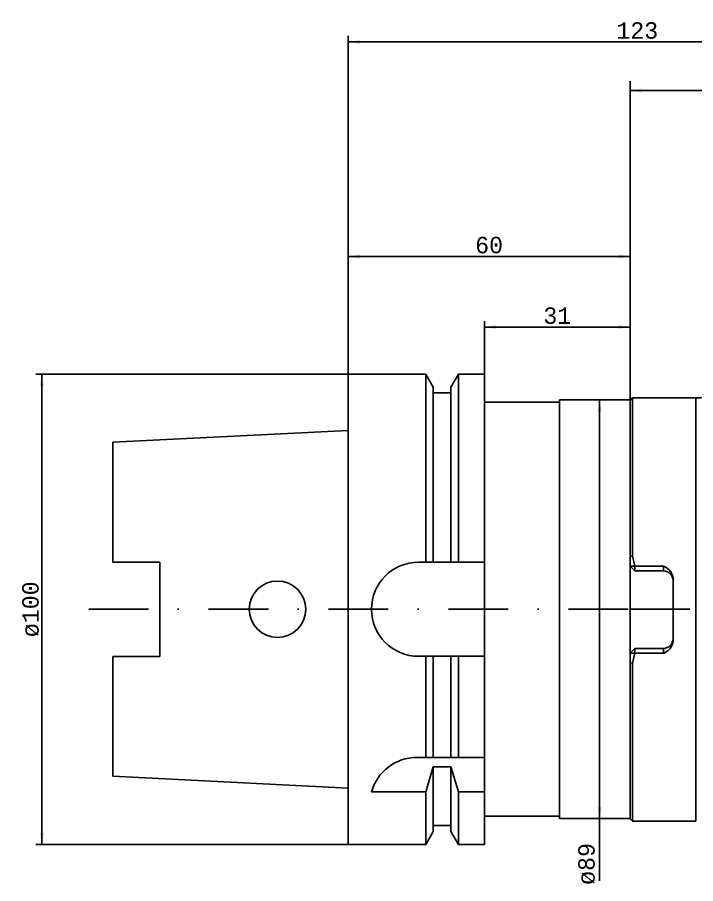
# Model space of a CAD drawing. Extents: x -70 to 148, y -70 to 126.
# Drawn here: x -70.3 to 73.9, y -58.3 to 125.8 of the extents above; entities that cross this region are included whole.
import ezdxf

# ---------------------------------------------------------------- set-up
doc = ezdxf.new("R2010")
doc.units = 0
doc.linetypes.add('CENTER', pattern=[25.4, 12.7, -6.35, 0, -6.35])
for name, color, linetype in [('1', 4, 'Continuous'), ('2', 7, 'Continuous'), ('4', 2, 'CENTER')]:
    doc.layers.add(name, color=color, linetype=linetype)
doc.styles.get("Standard").update_dxf_attribs({"font": 'Monospac821 BT', "height": 3.5})
doc.styles.add('STANDARD 3.5 mm', font='Monospac821 BT.shx', dxfattribs={"height": 3.5})
doc.dimstyles.new('AM_DIN', dxfattribs={"dimtxt": 3.5, "dimasz": 2.5, "dimexe": 2, "dimexo": 1, "dimgap": 1, "dimtad": 1, "dimtoh": 1, "dimdsep": 46, "dimtxsty": 'STANDARD 3.5 mm', "dimsah": 1, "dimcen": 0.09, "dimadec": 0, "dimazin": 2, "dimtp": 1, "dimtm": 1e-09, "dimtfac": 1, "dimtdec": 4, "dimtmove": 0, "dimatfit": 3, "dimfxl": 1, "dimtolj": 1, "dimtzin": 0, "dimarcsym": 0})
doc.dimstyles.get("Standard").update_dxf_attribs({"dimtxt": 3.5, "dimasz": 2.5, "dimexe": 1.25, "dimexo": 0, "dimtad": 1, "dimtoh": 1, "dimdsep": 46, "dimtxsty": 'STANDARD', "dimsah": 1, "dimcen": 0.09, "dimazin": 2, "dimtp": 1, "dimtm": 1, "dimtfac": 1, "dimtdec": 4, "dimtmove": 0, "dimatfit": 3, "dimfxl": 1, "dimtolj": 1, "dimtzin": 0, "dimarcsym": 0})

# ---------------------------------------------------------------- blocks, each defined once
blk = doc.blocks.new('VDDIM_DEFAULT')
at = {"linetype": 'Continuous', "lineweight": -2, "extrusion": (0, 0, -1)}
blk.add_hatch(color=0, dxfattribs=at).paths.add_polyline_path([(0, 0), (1, -0.1665), (1, 0.1665)], flags=0)
blk = doc.blocks.new('*D1F42')
at = {"layer": '2'}
for p, q in [((53.5, -49.8), (53.5, 44.5)), ((53.5, -44.5), (53.5, 44.5)), ((54.5, 44.5), (55.5, 44.5)), ((54.5, -44.5), (55.5, -44.5)), ((53.5, -49.8), (53.5, -57.73))]:
    blk.add_line(p, q, dxfattribs=at)
at = {"layer": '2', "xscale": 2.5, "yscale": 2.5}
for p, rotation in [((53.5, 44.5), 89.99999999999426), ((53.5, -44.5), 269.9999999999828)]:
    blk.add_blockref('VDDIM_DEFAULT', p, dxfattribs=dict(at, rotation=rotation))
at = {"layer": '2', "insert": (52.5, -49.7), "char_height": 3.5, "width": 7.9336, "attachment_point": 9, "rotation": 90, "style": 'STANDARD 3.5 mm'}
blk.add_mtext('ø89', dxfattribs=at)
blk = doc.blocks.new('*D1F69')
at = {"layer": '2'}
for p, q in [((0, 0), (0, 76.25)), ((60, 0), (60, 76.25)), ((0, 75), (60, 75))]:
    blk.add_line(p, q, dxfattribs=at)
at = {"layer": '2', "xscale": 2.5, "yscale": 2.5, "rotation": 180}
blk.add_blockref('VDDIM_DEFAULT', (0, 75), dxfattribs=at)
at = {"layer": '2', "xscale": 2.5, "yscale": 2.5}
blk.add_blockref('VDDIM_DEFAULT', (60, 75), dxfattribs=at)
at = {"layer": '2', "insert": (30, 75.625), "char_height": 3.5, "attachment_point": 8}
blk.add_mtext('60', dxfattribs=at)
blk = doc.blocks.new('*D1F6A')
at = {"layer": '2'}
for p, q in [((29, 50), (29, 61.25)), ((60, 0), (60, 61.25)), ((29, 60), (60, 60))]:
    blk.add_line(p, q, dxfattribs=at)
at = {"layer": '2', "xscale": 2.5, "yscale": 2.5, "rotation": 180}
blk.add_blockref('VDDIM_DEFAULT', (29, 60), dxfattribs=at)
at = {"layer": '2', "xscale": 2.5, "yscale": 2.5}
blk.add_blockref('VDDIM_DEFAULT', (60, 60), dxfattribs=at)
at = {"layer": '2', "insert": (44.5, 60.625), "char_height": 3.5, "attachment_point": 8}
blk.add_mtext('31', dxfattribs=at)
blk = doc.blocks.new('*D1F6B')
at = {"layer": '2'}
for p, q in [((0, 50), (-66.36, 50)), ((-65.11, -50), (-65.11, 50)), ((0, -50), (-66.36, -50))]:
    blk.add_line(p, q, dxfattribs=at)
at = {"layer": '2', "xscale": 2.5, "yscale": 2.5}
for p, rotation in [((-65.11, 50), 89.99999999999426), ((-65.11, -50), 269.9999999999828)]:
    blk.add_blockref('VDDIM_DEFAULT', p, dxfattribs=dict(at, rotation=rotation))
at = {"layer": '2', "insert": (-65.73, 0), "char_height": 3.5, "attachment_point": 8, "rotation": 90}
blk.add_mtext('ø100', dxfattribs=at)
blk = doc.blocks.new('*D355D')
at = {"layer": '2'}
for p, q in [((60, 44.47), (60, 112.27)), ((123.01, 71), (123.01, 112.27)), ((60, 110.27), (123.01, 110.27))]:
    blk.add_line(p, q, dxfattribs=at)
at = {"layer": '2', "xscale": 2.5, "yscale": 2.5, "rotation": 180}
blk.add_blockref('VDDIM_DEFAULT', (60, 110.27), dxfattribs=at)
at = {"layer": '2', "xscale": 2.5, "yscale": 2.5}
blk.add_blockref('VDDIM_DEFAULT', (123.01, 110.27), dxfattribs=at)
at = {"layer": '2', "insert": (91.51, 111.27), "char_height": 3.5, "attachment_point": 8, "style": 'STANDARD 3.5 mm'}
blk.add_mtext('63', dxfattribs=at)
blk = doc.blocks.new('*D3573')
at = {"layer": '2'}
for p, q in [((0, 0), (0, 121.88)), ((123.02, 0), (123.02, 121.88)), ((0, 120.63), (123.02, 120.63))]:
    blk.add_line(p, q, dxfattribs=at)
at = {"layer": '2', "xscale": 2.5, "yscale": 2.5, "rotation": 180}
blk.add_blockref('VDDIM_DEFAULT', (0, 120.63), dxfattribs=at)
at = {"layer": '2', "xscale": 2.5, "yscale": 2.5}
blk.add_blockref('VDDIM_DEFAULT', (123.02, 120.63), dxfattribs=at)
at = {"layer": '2', "insert": (61.51, 121.25), "char_height": 3.5, "attachment_point": 8}
blk.add_mtext('123', dxfattribs=at)

msp = doc.modelspace()

# ---------------------------------------------------------------- linework, layer by layer
at = {"layer": '1'}
for p, q in [((16.536, 50), (0, 50)), ((0, -50), (0, 50)), ((18.125, 47.248), (16.536, 50)), ((16.536, 10), (16.536, 50)), ((21.875, 47.248), (23.464, 50)), ((29, 50), (23.464, 50)), ((23.464, 50), (23.464, 10)), ((29, 50), (29, -50)), ((18.125, 47.248), (18.125, 10)), ((21.875, 10), (21.875, 47.248)), ((18.125, 46), (21.875, 46)), ((45, -44.5), (45, 44.5)), ((60, 44.5), (45, 44.5)), ((60.5, 44.92), (60, 44.42)), ((60, -44.5), (60, 44.5)), ((60, 9.148), (60, 44.42)), ((73.929, 44.92), (60.5, 44.92)), ((60.5, 44.92), (60.5, 11.276)), ((73.929, -45.08), (73.929, 44.92)), ((29, 44), (45, 44)), ((0, 38), (-50, 35.5)), ((-50, 35.5), (-50, 10.01)), ((60, 11.211), (60.5, 11.276)), ((60.5, 11.276), (61, 9.148)), ((-40, 10.01), (-50, 10.01)), ((-40, 10.01), (-40, -10.01)), ((29, 10), (15, 10)), ((60, 9.148), (67.11, 9.148)), ((60, 9.148), (61, 8.148)), ((61, 8.148), (61, 9.148)), ((67.11, 8.148), (61, 8.148)), ((67.11, 9.148), (67.289, 9.112)), ((67.11, 9.148), (67.11, 8.148)), ((67.289, 9.112), (67.852, 8.768)), ((67.852, 8.768), (68.34, 8.328)), ((68.34, 8.328), (68.738, 7.808)), ((68.738, 7.808), (69.056, 7.023)), ((69.056, 7.023), (69.11, 6.532)), ((69.11, -6.691), (69.11, 6.532)), ((69.061, -7.162), (68.793, -7.874)), ((69.11, -6.691), (69.061, -7.162)), ((60, -9.307), (61, -8.307)), ((67.11, -8.307), (61, -8.307)), ((61, -9.307), (61, -8.307)), ((67.11, -8.307), (67.11, -9.307)), ((67.679, -9.053), (67.376, -9.235)), ((68.12, -8.705), (67.679, -9.053)), ((68.491, -8.316), (68.12, -8.705)), ((68.793, -7.874), (68.491, -8.316)), ((-50, -10.01), (-50, -35.5)), ((-40, -10.01), (-50, -10.01)), ((29, -10), (15, -10)), ((16.536, -31.5), (16.536, -10)), ((18.125, -10), (18.125, -31.5)), ((21.875, -31.5), (21.875, -10)), ((23.464, -10), (23.464, -31.5)), ((60, -9.307), (60, -44.58)), ((60, -9.307), (67.11, -9.307)), ((61, -9.307), (60.5, -11.435)), ((67.182, -9.301), (67.11, -9.307)), ((67.376, -9.235), (67.182, -9.301)), ((60.5, -11.435), (60, -11.371)), ((60.5, -11.435), (60.5, -45.08)), ((29, -31.5), (14.637, -31.5)), ((18.125, -33.522), (16.536, -38.83)), ((18.125, -33.522), (18.125, -47.248)), ((18.125, -33.522), (21.875, -33.522)), ((23.464, -38.83), (21.875, -33.522)), ((21.875, -47.248), (21.875, -33.522)), ((-50, -35.5), (0, -38)), ((5, -38.83), (16.536, -38.83)), ((16.536, -50), (16.536, -38.83)), ((23.464, -38.83), (23.464, -50)), ((23.464, -38.83), (29, -38.83)), ((29, -44), (45, -44)), ((18.125, -46), (21.875, -46)), ((60, -44.5), (45, -44.5)), ((60, -44.58), (60.5, -45.08)), ((60.5, -45.08), (73.929, -45.08)), ((18.125, -47.248), (16.536, -50)), ((21.875, -47.248), (23.464, -50)), ((16.536, -50), (0, -50)), ((29, -50), (23.464, -50))]:
    msp.add_line(p, q, dxfattribs=at)
msp.add_circle((-15, 0), 6, dxfattribs=at)
for centre, radius, start, end in [((73.929, 54.92), 10, 270, 320), ((15, 0), 10, 90, 270), ((67.11, 6.148), 2, 0, 90), ((67.11, -6.307), 2, 270, 0), ((14.637, -41.5), 10, 90, 164.51273)]:
    msp.add_arc(centre, radius, start, end, dxfattribs=at)
at = {"layer": '4'}
for p, q in [((-55.137, 0), (60, 0)), ((60, 0), (124, 0))]:
    msp.add_line(p, q, dxfattribs=at)

# ---------------------------------------------------------------- dimensions: what is measured, and where the dimension line sits
at = {"layer": '2'}
dim = msp.add_linear_dim(base=(-45.805, 120.627), p1=(0, 0), p2=(123.022, 0), text='123', dimstyle='STANDARD', dxfattribs=at)
dim.commit()
dim.dimension.update_dxf_attribs({"geometry": '*D3573', "text_midpoint": (0, 0)})
dim = msp.add_linear_dim(base=(123.012, 110.267), p1=(60, 43.466), p2=(123.012, 70), text='63', dimstyle='AM_DIN', override={"dimtm": 0}, dxfattribs=at)
dim.commit()
dim.dimension.update_dxf_attribs({"geometry": '*D355D', "text_midpoint": (91.506, 113.078)})
for base, p1, picture in [((0, 75), (0, 0), '*D1F69'), ((0, 60), (29, 50), '*D1F6A')]:
    dim = msp.add_linear_dim(base=base, p1=p1, p2=(60, 0), dimstyle='STANDARD', dxfattribs=at)
    dim.commit()
    dim.dimension.update_dxf_attribs({"geometry": picture, "text_midpoint": (0, 0)})
dim = msp.add_linear_dim(base=(-65.106, 22.082), p1=(0, -50), p2=(0, 50), angle=90, text='ø<>', dimstyle='STANDARD', dxfattribs=at)
dim.commit()
dim.dimension.update_dxf_attribs({"geometry": '*D1F6B', "text_midpoint": (0, 0)})
dim = msp.add_linear_dim(base=(53.5, -5.205), p1=(53.5, -44.5), p2=(53.5, 44.5), angle=90, text='ø<>', dimstyle='AM_DIN', override={"dimtp": 0}, dxfattribs=at)
dim.commit()
dim.dimension.update_dxf_attribs({"geometry": '*D1F42', "text_midpoint": (52.5, -49.705), "dimtype": 160})

doc.saveas('drawing.dxf')
